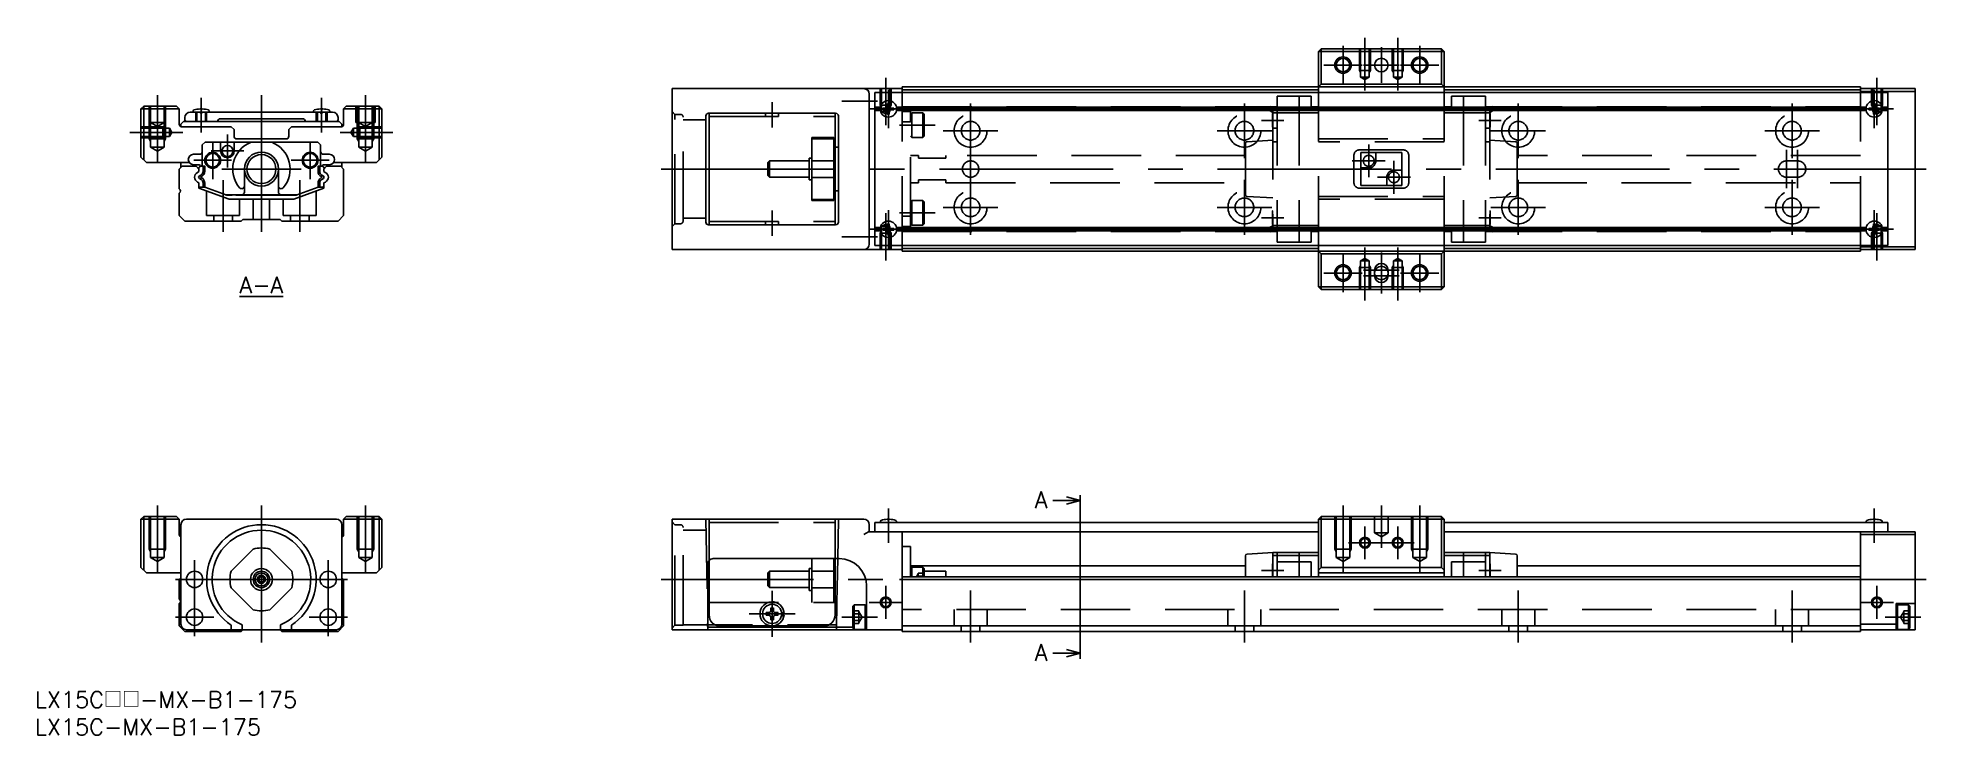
# Model space of a CAD drawing. Extents: x -41 to 304, y -28 to 99.
import ezdxf

# ---------------------------------------------------------------- set-up
doc = ezdxf.new("R2010")
doc.units = 0
doc.linetypes.add('CENTER', pattern=[50.8, 31.75, -6.35, 6.35, -6.35])
doc.linetypes.add('DASHED', pattern=[19.05, 12.7, -6.35])
doc.layers.get('0').update_dxf_attribs({"linetype": 'CONTINUOUS'})
doc.layers.add('CENTER', color=1, linetype='CENTER')
doc.styles.get("Standard").update_dxf_attribs({"font": 'txt.shx', "height": 3, "bigfont": 'bigfont.shx'})

# ---------------------------------------------------------------- blocks, each defined once
blk = doc.blocks.new('*U2')
at = {"color": 7, "linetype": 'CONTINUOUS'}
blk.add_text('LX15C□□-MX-B1-175', height=3, dxfattribs=at).set_placement((-41.35, -23.48))
blk = doc.blocks.new('*U3')
at = {"color": 7, "linetype": 'CONTINUOUS'}
blk.add_text('LX15C-MX-B1-175', height=3, dxfattribs=at).set_placement((-41.35, -28.48))
blk = doc.blocks.new('*U4')
at = {"color": 137, "linetype": 'CONTINUOUS'}
blk.add_text('%%UA-A', height=3, dxfattribs=at).set_placement((-4, 52.3))
blk = doc.blocks.new('*U5')
at = {"color": 137, "linetype": 'CONTINUOUS'}
blk.add_text('A', height=3, dxfattribs=at).set_placement((141.24, -14.86))
blk = doc.blocks.new('_OPEN30')
at = {"color": 0, "linetype": 'BYBLOCK'}
for p, q in [((-1, 0.27), (0, 0)), ((0, 0), (-1, -0.27)), ((0, 0), (-1, 0))]:
    blk.add_line(p, q, dxfattribs=at)
blk = doc.blocks.new('*U6')
at = {"color": 7, "linetype": 'CONTINUOUS'}
blk.add_lwpolyline([(147, -13.5), (144.5, -13.5)], dxfattribs=at)
at = {"color": 7, "linetype": 'CONTINUOUS', "xscale": 2.5, "yscale": 2.5, "zscale": 2.5}
blk.add_blockref('_OPEN30', (149.5, -13.5), dxfattribs=at)
blk = doc.blocks.new('*U7')
at = {"color": 137, "linetype": 'CONTINUOUS'}
blk.add_text('A', height=3, dxfattribs=at).set_placement((141.24, 13.04))
blk = doc.blocks.new('*U8')
at = {"color": 7, "linetype": 'CONTINUOUS'}
blk.add_lwpolyline([(147, 14.4), (144.5, 14.4)], dxfattribs=at)
at = {"color": 7, "linetype": 'CONTINUOUS', "xscale": 2.5, "yscale": 2.5, "zscale": 2.5}
blk.add_blockref('_OPEN30', (149.5, 14.4), dxfattribs=at)

msp = doc.modelspace()

# ---------------------------------------------------------------- linework, layer by layer
at = {"color": 7, "linetype": 'CONTINUOUS'}
for p, q in [((193.5, 97), (193, 96.5)), ((193.5, 97), (215.5, 97)), ((193.5, 97), (193.5, 90.5)), ((215.5, 90.5), (215.5, 97)), ((216, 96.5), (215.5, 97)), ((216, 96.5), (193, 96.5)), ((193, 89), (193, 96.5)), ((216, 89), (216, 96.5)), ((75, 60.3), (75, 89.7)), ((75, 89.7), (117, 89.7)), ((117, 90), (292, 90)), ((117, 89), (117, 90)), ((193.5, 90.5), (193, 90)), ((193.5, 90.5), (215.5, 90.5)), ((216, 90), (215.5, 90.5)), ((292, 90), (292, 89)), ((292, 89.7), (302, 89.7)), ((302, 60.3), (302, 89.7)), ((-22, 86), (-21.5, 86.5)), ((-21.5, 86.5), (-21.5, 76.7)), ((-21.5, 86.5), (-15.5, 86.5)), ((-15.5, 86.5), (-15, 86)), ((15, 86), (15.5, 86.5)), ((15.5, 86.5), (21.5, 86.5)), ((21.5, 76.7), (21.5, 86.5)), ((21.5, 86.5), (22, 86)), ((111, 88.7), (111, 61.3)), ((112, 89), (297, 89)), ((112, 61), (112, 89)), ((112, 86.3), (113.03, 86.3)), ((114.35, 86.99), (114.34, 86.34)), ((114.65, 86.99), (114.66, 86.34)), ((115.97, 86.3), (293.03, 86.3)), ((117, 89.5), (193, 89.5)), ((216, 89.5), (292, 89.5)), ((302, 89.2), (292, 89.2)), ((294.35, 86.99), (294.34, 86.34)), ((294.65, 86.99), (294.66, 86.34)), ((295.97, 86.3), (297, 86.3)), ((297, 89), (297, 61)), ((-22, 77.2), (-22, 86)), ((-15, 86), (-22, 86)), ((-15, 83.2), (-15, 86)), ((-14.7, 83.2), (-14.2, 83.7)), ((-14.7, 83.2), (-14.7, 82.74)), ((-14.2, 83.7), (14.2, 83.7)), ((-14, 84.4), (-14, 84)), ((13, 85.4), (-13, 85.4)), ((-12.48, 85.62), (-12.5, 85.4)), ((-11, 85.1), (-11.3, 85.4)), ((-11.15, 85.89), (-11.16, 85.99)), ((-10.85, 85.89), (-11.15, 85.89)), ((-10.7, 85.4), (-11, 85.1)), ((-10.85, 85.89), (-10.84, 85.99)), ((-9.52, 85.62), (-9.5, 85.4)), ((-7.5, 84.2), (7.5, 84.2)), ((9.52, 85.62), (9.5, 85.4)), ((11, 85.1), (10.7, 85.4)), ((10.85, 85.89), (10.84, 85.99)), ((11.15, 85.89), (10.85, 85.89)), ((11.3, 85.4), (11, 85.1)), ((11.15, 85.89), (11.16, 85.99)), ((12.48, 85.62), (12.5, 85.4)), ((14, 84), (14, 84.4)), ((14.7, 83.2), (14.2, 83.7)), ((14.7, 82.74), (14.7, 83.2)), ((15, 86), (15, 83.2)), ((22, 86), (15, 86)), ((22, 86), (22, 77.2)), ((81.15, 84.7), (81.15, 65.3)), ((104.85, 85.2), (81.65, 85.2)), ((81.75, 64.8), (81.75, 85.2)), ((81.75, 85.2), (104.75, 85.2)), ((104.75, 85.2), (104.75, 64.8)), ((105.35, 65.3), (105.35, 84.7)), ((113, 86), (112, 86)), ((113.03, 85.7), (112, 85.7)), ((113.51, 86.15), (114.16, 86.16)), ((113.51, 85.85), (114.16, 85.84)), ((114.35, 85.01), (114.34, 85.66)), ((114.65, 85.01), (114.66, 85.66)), ((115.49, 86.15), (114.84, 86.16)), ((115.49, 85.85), (114.84, 85.84)), ((293.03, 85.7), (115.97, 85.7)), ((293, 86), (116, 86)), ((293.51, 86.15), (294.16, 86.16)), ((293.51, 85.85), (294.16, 85.84)), ((294.35, 85.01), (294.34, 85.66)), ((294.65, 85.01), (294.66, 85.66)), ((295.49, 86.15), (294.84, 86.16)), ((295.49, 85.85), (294.84, 85.84)), ((297, 85.7), (295.97, 85.7)), ((297, 86), (296, 86)), ((-5.5, 82.7), (-14.5, 82.7)), ((-10.3, 79.9), (-10.8, 79.4)), ((-10.8, 79.4), (-10.8, 75.5)), ((-10.3, 79.9), (10.3, 79.9)), ((-7.45, 78.3), (-7.45, 79.9)), ((-5, 82.2), (-5.5, 82.7)), ((-5, 81), (-5, 82.2)), ((-4.95, 79.9), (-4.95, 78.3)), ((4.5, 80.5), (-4.5, 80.5)), ((5.5, 82.7), (5, 82.2)), ((5, 82.2), (5, 81)), ((14.5, 82.7), (5.5, 82.7)), ((10.3, 79.9), (10.8, 79.4)), ((10.8, 79.4), (10.8, 75.5)), ((-22, 77.2), (-21, 76.2)), ((-21, 76.2), (-13.17, 76.2)), ((-14.7, 75.3), (-14.7, 76.2)), ((-11.3, 77.7), (-12.4, 77.7)), ((11.3, 77.7), (12.4, 77.7)), ((13.17, 76.2), (21, 76.2)), ((14.7, 75.3), (14.7, 76.2)), ((22, 77.2), (21, 76.2)), ((105.35, 79), (104.75, 79)), ((-14.5, 75.5), (-15, 75)), ((-15, 75), (-15, 71.4)), ((-11.9, 75.5), (-14.5, 75.5)), ((-12.4, 75.8), (-11.5, 75.8)), ((-11.4, 75), (-11.9, 75.5)), ((-11.7, 74.37), (-11.4, 74.54)), ((-11.4, 72.46), (-11.66, 72.61)), ((-11.29, 73.74), (-11.47, 73.5)), ((-11.47, 73.5), (-11.32, 73.28)), ((-11.45, 75.1), (-11.45, 75.05)), ((-11.4, 74.54), (-11.4, 75)), ((-11.4, 71.5), (-11.4, 72.46)), ((-11.32, 73.28), (-11.03, 73.11)), ((-11.05, 73.88), (-11.29, 73.74)), ((-10.9, 73.62), (-11.11, 73.5)), ((-11.11, 73.5), (-10.88, 73.37)), ((-10.35, 75.5), (-11.05, 75.5)), ((-10.65, 75.5), (-10.65, 74.57)), ((-10.65, 72.46), (-10.65, 71.66)), ((-10.35, 75.5), (-10.35, 74.57)), ((-10.35, 72.46), (-10.35, 71.66)), ((-3.1, 70.8), (-3.1, 75)), ((3.1, 70.8), (3.1, 75)), ((10.35, 75.5), (11.05, 75.5)), ((10.35, 75.5), (10.35, 74.57)), ((10.35, 71.66), (10.35, 72.46)), ((10.65, 75.5), (10.65, 74.57)), ((10.65, 72.46), (10.65, 71.66)), ((11.11, 73.5), (10.88, 73.37)), ((10.9, 73.62), (11.11, 73.5)), ((11.32, 73.28), (11.03, 73.11)), ((11.05, 73.88), (11.29, 73.74)), ((11.29, 73.74), (11.47, 73.5)), ((11.47, 73.5), (11.32, 73.28)), ((11.9, 75.5), (11.4, 75)), ((11.4, 75), (11.4, 74.54)), ((11.4, 74.54), (11.66, 74.39)), ((11.7, 72.63), (11.4, 72.46)), ((11.4, 72.46), (11.4, 71.5)), ((11.45, 75.1), (11.45, 75.05)), ((12.4, 75.8), (11.5, 75.8)), ((14.5, 75.5), (11.9, 75.5)), ((15, 75), (14.5, 75.5)), ((15, 66.5), (15, 75)), ((-15, 70.6), (-15, 66.5)), ((-11.4, 71.5), (-5.91, 69.5)), ((-11.05, 71.66), (-10.35, 71.66)), ((-10.35, 71.66), (-6.33, 70.2)), ((6.6, 70.3), (-6.6, 70.3)), ((-6.33, 70.2), (-5.4, 70.2)), ((-5.91, 69.5), (5.91, 69.5)), ((-4.6, 70.2), (6.33, 70.2)), ((11.4, 71.5), (5.91, 69.5)), ((10.35, 71.66), (6.33, 70.2)), ((11.05, 71.66), (10.35, 71.66)), ((104.75, 71), (105.35, 71)), ((-15, 66.5), (-14, 65.5)), ((-3.7, 65.5), (-3.4, 65.8)), ((-3.4, 65.8), (3.4, 65.8)), ((3.4, 65.8), (3.7, 65.5)), ((14, 65.5), (15, 66.5)), ((-14, 65.5), (-3.7, 65.5)), ((3.7, 65.5), (14, 65.5)), ((104.85, 64.8), (81.65, 64.8)), ((81.75, 64.8), (104.75, 64.8)), ((112, 64.3), (113.03, 64.3)), ((113, 64), (112, 64)), ((113.03, 63.7), (112, 63.7)), ((113.51, 64.15), (114.16, 64.16)), ((113.51, 63.85), (114.16, 63.84)), ((114.35, 64.99), (114.34, 64.34)), ((114.35, 63.01), (114.34, 63.66)), ((114.65, 64.99), (114.66, 64.34)), ((114.65, 63.01), (114.66, 63.66)), ((115.49, 64.15), (114.84, 64.16)), ((115.49, 63.85), (114.84, 63.84)), ((115.97, 64.3), (293.03, 64.3)), ((293.03, 63.7), (115.97, 63.7)), ((293, 64), (116, 64)), ((293.51, 64.15), (294.16, 64.16)), ((293.51, 63.85), (294.16, 63.84)), ((294.35, 64.99), (294.34, 64.34)), ((294.35, 63.01), (294.34, 63.66)), ((294.65, 64.99), (294.66, 64.34)), ((294.65, 63.01), (294.66, 63.66)), ((295.49, 64.15), (294.84, 64.16)), ((295.49, 63.85), (294.84, 63.84)), ((295.97, 64.3), (297, 64.3)), ((297, 63.7), (295.97, 63.7)), ((297, 64), (296, 64)), ((117, 60.3), (75, 60.3)), ((297, 61), (112, 61)), ((117, 60), (117, 61)), ((117, 60.5), (193, 60.5)), ((292, 60), (117, 60)), ((193, 53.5), (193, 61)), ((193, 60), (193.5, 59.5)), ((193.5, 59.5), (193.5, 53)), ((215.5, 59.5), (193.5, 59.5)), ((215.5, 59.5), (216, 60)), ((215.5, 53), (215.5, 59.5)), ((216, 53.5), (216, 61)), ((216, 60.5), (292, 60.5)), ((292, 60), (292, 61)), ((292, 60.8), (302, 60.8)), ((302, 60.3), (292, 60.3)), ((203.25, 55.5), (203.25, 56.5)), ((205.75, 56.5), (205.75, 55.5)), ((193, 53.5), (216, 53.5)), ((193, 53.5), (193.5, 53)), ((215.5, 53), (193.5, 53)), ((215.5, 53), (216, 53.5)), ((-22, 11), (-21.5, 11.5)), ((-22, 2.2), (-22, 11)), ((-15, 11), (-22, 11)), ((-21.5, 11.5), (-21.5, 1.7)), ((-21.5, 11.5), (-15.5, 11.5)), ((-15.5, 11.5), (-15, 11)), ((-15, 8.2), (-15, 11)), ((13.7, 11), (-13.7, 11)), ((15, 11), (15.5, 11.5)), ((22, 11), (15, 11)), ((15, 11), (15, 8.2)), ((15.5, 11.5), (21.5, 11.5)), ((21.5, 1.7), (21.5, 11.5)), ((21.5, 11.5), (22, 11)), ((22, 11), (22, 2.2)), ((75, 11), (110, 11)), ((75, -9.2), (75, 11)), ((112, 10.4), (193, 10.4)), ((112, 8.7), (112, 10.4)), ((113.02, 10.62), (113, 10.4)), ((114.35, 10.89), (114.34, 10.99)), ((114.65, 10.89), (114.35, 10.89)), ((114.65, 10.89), (114.66, 10.99)), ((115.98, 10.62), (116, 10.4)), ((193.5, 11.5), (193, 11)), ((193, 11), (193, 0.5)), ((216, 11), (193, 11)), ((193.5, 11.5), (193.5, 2.2)), ((193.5, 11.5), (215.5, 11.5)), ((215.5, 2.2), (215.5, 11.5)), ((216, 11), (215.5, 11.5)), ((216, 0.5), (216, 11)), ((216, 10.4), (297, 10.4)), ((293.02, 10.62), (293, 10.4)), ((294.35, 10.89), (294.34, 10.99)), ((294.65, 10.89), (294.35, 10.89)), ((294.65, 10.89), (294.66, 10.99)), ((295.98, 10.62), (296, 10.4)), ((297, 10.4), (297, 8.7)), ((-14.7, 10), (-14.7, -8.2)), ((14.7, -8.2), (14.7, 10)), ((110, 8.2), (110.87, 8.7)), ((193, 8.7), (110.87, 8.7)), ((111, 10), (111, 8.7)), ((117, 8.7), (117, -9.5)), ((302, 8.7), (216, 8.7)), ((292, 8.7), (292, -9.5)), ((302, 8.2), (292, 8.2)), ((302, 8.7), (302, -9.2)), ((-5.54, 1.53), (-1.53, 5.54)), ((1.53, 5.54), (5.54, 1.53)), ((81.75, -6.5), (81.75, 3.46)), ((104.75, 3.8), (82.5, 3.8)), ((104.75, -6.5), (104.75, 3.8)), ((105.5, 3.8), (104.75, 3.8)), ((105.09, -4.2), (105.23, 3.8)), ((118.5, 6), (117, 6)), ((118.5, 0.5), (118.5, 6)), ((179.7, 0.5), (179.7, 4.32)), ((184.7, 4.9), (179.98, 4.62)), ((184.7, 4.9), (193, 4.9)), ((184.7, 4.9), (184.7, 0.5)), ((184.7, 4.4), (193, 4.4)), ((185.5, 0.5), (185.5, 4.9)), ((189.5, 0.5), (189.5, 4.9)), ((224.3, 4.9), (216, 4.9)), ((224.3, 4.4), (216, 4.4)), ((219.5, 0.5), (219.5, 4.9)), ((223.5, 0.5), (223.5, 4.9)), ((224.3, 4.9), (224.3, 0.5)), ((224.3, 4.9), (229.02, 4.62)), ((229.3, 0.5), (229.3, 4.32)), ((-22, 2.2), (-21, 1.2)), ((-21, 1.2), (-14.7, 1.2)), ((-14.7, 0.3), (-15, 0)), ((-15, 0), (-15, -3.6)), ((14.7, 1.2), (21, 1.2)), ((15, 0), (14.7, 0.3)), ((15, -8.5), (15, 0)), ((22, 2.2), (21, 1.2)), ((81.5, 2.8), (81.5, -9.2)), ((117, 0.5), (292, 0.5)), ((292, 0), (117, 0)), ((179.7, 2.5), (118.5, 2.5)), ((118.75, 2.25), (118.5, 2)), ((118.75, 0.5), (118.75, 2.25)), ((120.75, 2.25), (118.75, 2.25)), ((120.75, 2.25), (120.75, 0.5)), ((121, 2), (120.75, 2.25)), ((121, 0.5), (121, 2)), ((125, 1.5), (121, 1.5)), ((125, 0.5), (125, 1.5)), ((184.6, 2.85), (184.6, 0.5)), ((184.7, 2.85), (184.6, 2.85)), ((185.5, 3.2), (191.7, 3.2)), ((191.7, 3.2), (191.7, 0.5)), ((193.5, 2.2), (193, 1.7)), ((216, 1.2), (193, 1.2)), ((193.5, 2.2), (215.5, 2.2)), ((216, 1.7), (215.5, 2.2)), ((217.3, 3.2), (217.3, 0.5)), ((223.5, 3.2), (217.3, 3.2)), ((224.4, 2.85), (224.3, 2.85)), ((224.4, 2.85), (224.4, 0.5)), ((292, 2.5), (229.3, 2.5)), ((-1.53, -5.54), (-5.54, -1.53)), ((5.54, -1.53), (1.53, -5.54)), ((110.5, -9.2), (110.5, -1.2)), ((-15, -4.4), (-15, -8.5)), ((81.5, -4.2), (81.75, -4.2)), ((92.68, -6.06), (92.17, -6.07)), ((92.68, -6.54), (92.17, -6.53)), ((92.91, -5.96), (92.68, -6.06)), ((92.91, -6.64), (92.68, -6.54)), ((92.91, -5.96), (93.01, -5.73)), ((92.91, -6.64), (93.01, -6.87)), ((93.01, -5.73), (93.02, -5.22)), ((93.01, -6.87), (93.02, -7.38)), ((93.49, -5.73), (93.48, -5.22)), ((93.49, -6.87), (93.48, -7.38)), ((93.59, -5.96), (93.49, -5.73)), ((93.59, -6.64), (93.49, -6.87)), ((93.59, -5.96), (93.82, -6.06)), ((93.59, -6.64), (93.82, -6.54)), ((93.82, -6.06), (94.33, -6.07)), ((93.82, -6.54), (94.33, -6.53)), ((95.43, -6.63), (94.97, -6.63)), ((95.44, -6.11), (94.99, -6.11)), ((95.44, -6.49), (94.99, -6.49)), ((104.75, -4), (105.09, -4)), ((104.75, -4.2), (105.09, -4.2)), ((108, -4.9), (108.25, -4.65)), ((108, -8.9), (108, -4.9)), ((108.25, -4.65), (108.25, -9.15)), ((108.25, -4.65), (110.25, -4.65)), ((110.25, -9.15), (110.25, -4.65)), ((110.25, -4.65), (110.5, -4.9)), ((298.5, -9.2), (298.5, -4.4)), ((298.5, -4.4), (302, -4.4)), ((298.75, -4.65), (298.5, -4.9)), ((298.75, -9.15), (298.75, -4.65)), ((300.75, -4.65), (298.75, -4.65)), ((300.75, -4.65), (300.75, -9.15)), ((301, -4.9), (300.75, -4.65)), ((301, -8.9), (301, -4.9)), ((-15, -8.5), (-14, -9.5)), ((-14, -9.5), (-3.7, -9.5)), ((-13.7, -9.2), (13.7, -9.2)), ((-5.5, -8.35), (-5.5, -9.2)), ((-3.7, -9.5), (-3.4, -9.2)), ((-3.5, -9.2), (-3.5, -8.29)), ((3.4, -9.2), (3.7, -9.5)), ((3.5, -8.29), (3.5, -9.2)), ((3.7, -9.5), (14, -9.5)), ((5.5, -9.2), (5.5, -8.35)), ((14, -9.5), (15, -8.5)), ((117, -9.2), (75, -9.2)), ((81.5, -8.72), (108, -8.72)), ((83.75, -8.5), (102.75, -8.5)), ((108.25, -9.15), (108, -8.9)), ((108.25, -9.15), (110.25, -9.15)), ((110.5, -8.9), (110.25, -9.15)), ((117, -8.5), (292, -8.5)), ((292, -9.5), (117, -9.5)), ((292, -8.2), (298.5, -8.2)), ((302, -9.2), (292, -9.2)), ((298.5, -8.9), (298.75, -9.15)), ((300.75, -9.15), (298.75, -9.15)), ((300.75, -9.15), (301, -8.9))]:
    msp.add_line(p, q, dxfattribs=at)
at = {"color": 3, "linetype": 'DASHED'}
for p, q in [((200.5, 97), (200.5, 93)), ((200.72, 97), (200.72, 91.8)), ((202.28, 97), (202.28, 91.8)), ((202.5, 97), (202.5, 93)), ((206.5, 97), (206.5, 93)), ((206.72, 97), (206.72, 91.8)), ((208.28, 97), (208.28, 91.8)), ((208.5, 97), (208.5, 93)), ((113, 89.7), (113, 86.7)), ((113.22, 89.7), (113.22, 85.5)), ((114.78, 89.7), (114.78, 85.5)), ((115, 89.7), (115, 86.7)), ((200.5, 93), (202.5, 93)), ((200.5, 93), (200.72, 92.63)), ((200.72, 91.8), (202.28, 91.8)), ((200.72, 91.8), (201.5, 91.35)), ((202.28, 91.8), (201.5, 91.35)), ((202.5, 93), (202.28, 92.63)), ((208.5, 93), (206.5, 93)), ((206.5, 93), (206.72, 92.63)), ((208.28, 91.8), (206.72, 91.8)), ((206.72, 91.8), (207.5, 91.35)), ((208.28, 91.8), (207.5, 91.35)), ((208.5, 93), (208.28, 92.63)), ((294, 89.7), (294, 86.7)), ((294.22, 89.7), (294.22, 85.5)), ((295.78, 89.7), (295.78, 85.5)), ((296, 89.7), (296, 86.7)), ((-20.5, 86.5), (-20.5, 80.5)), ((-20.25, 86.5), (-20.25, 83.5)), ((-20.23, 86.5), (-20.23, 79)), ((-17.77, 86.5), (-17.77, 79)), ((-17.75, 86.5), (-17.75, 83.5)), ((-17.5, 86.5), (-17.5, 80.5)), ((17.25, 86.5), (17.25, 83.5)), ((17.5, 86.5), (17.5, 80.5)), ((17.77, 86.5), (17.77, 79)), ((20.23, 86.5), (20.23, 79)), ((20.5, 86.5), (20.5, 80.5)), ((20.75, 86.5), (20.75, 83.5)), ((113, 86.7), (113.22, 86.33)), ((113, 86.7), (115, 86.7)), ((115, 86.7), (114.78, 86.33)), ((117, 61), (117, 89)), ((117, 86.4), (184.2, 86.4)), ((185.5, 85.8), (184.2, 86.45)), ((184.2, 85.65), (184.2, 86.45)), ((185.5, 86.4), (184.3, 86.4)), ((184.4, 86.4), (185.5, 86.12)), ((185.35, 86.4), (185.5, 86.36)), ((185.5, 88.35), (185.5, 61.65)), ((191.7, 88.35), (185.5, 88.35)), ((189.5, 88.35), (189.5, 61.65)), ((191.7, 85.8), (191.7, 88.35)), ((191.7, 86.4), (193, 86.4)), ((193, 61), (193, 89)), ((216, 61), (216, 89)), ((217.3, 86.4), (216, 86.4)), ((223.5, 88.35), (217.3, 88.35)), ((217.3, 85.8), (217.3, 88.35)), ((219.5, 88.35), (219.5, 61.65)), ((223.5, 88.35), (223.5, 61.65)), ((223.5, 85.8), (224.8, 86.45)), ((224.7, 86.4), (223.5, 86.4)), ((223.65, 86.4), (223.5, 86.36)), ((224.6, 86.4), (223.5, 86.12)), ((224.8, 85.65), (224.8, 86.45)), ((224.8, 86.4), (292, 86.4)), ((292, 61), (292, 89)), ((294, 86.7), (296, 86.7)), ((294, 86.7), (294.22, 86.33)), ((296, 86.7), (295.78, 86.33)), ((-20.25, 83.5), (-19, 82.78)), ((-20.25, 83.5), (-17.75, 83.5)), ((-17.75, 83.5), (-19, 82.78)), ((-12, 85.4), (-12, 83.7)), ((-11.78, 85.4), (-11.78, 83.7)), ((-10.22, 85.4), (-10.22, 83.7)), ((-10, 85.4), (-10, 83.7)), ((10, 85.4), (10, 83.7)), ((10.22, 85.4), (10.22, 83.7)), ((11.78, 85.4), (11.78, 83.7)), ((12, 85.4), (12, 83.7)), ((20.75, 83.5), (17.25, 83.5)), ((17.75, 83.5), (19, 82.78)), ((20.25, 83.5), (19, 82.78)), ((75.5, 85), (75, 85.5)), ((75.5, 65), (75.5, 85)), ((75.5, 85), (76.5, 85)), ((77, 65.5), (77, 84.5)), ((81.18, 84), (77, 84)), ((81.75, 84.6), (104.75, 84.6)), ((92.05, 85.2), (92.05, 84.6)), ((94.45, 85.2), (94.45, 84.6)), ((113.22, 85.5), (114, 85.05)), ((113.22, 85.5), (114.78, 85.5)), ((114.78, 85.5), (114, 85.05)), ((118.5, 85.5), (117, 85.5)), ((117, 83.62), (118.5, 83.62)), ((118.5, 64.5), (118.5, 85.5)), ((118.5, 85), (118.75, 85.25)), ((118.75, 85.25), (118.75, 80.75)), ((120.75, 85.25), (118.75, 85.25)), ((120.75, 80.75), (120.75, 85.25)), ((120.75, 85.25), (121, 85)), ((121, 85), (121, 81)), ((184.7, 85.35), (184.2, 85.65)), ((184.6, 85.15), (184.6, 82.65)), ((184.7, 85.15), (184.6, 85.15)), ((184.7, 85.8), (193, 85.8)), ((184.7, 85.8), (184.7, 64.2)), ((184.7, 85.3), (193, 85.3)), ((191.7, 86), (193, 86)), ((217.3, 86), (216, 86)), ((224.3, 85.8), (216, 85.8)), ((224.3, 85.3), (216, 85.3)), ((224.3, 85.8), (224.3, 64.2)), ((224.3, 85.35), (224.8, 85.65)), ((224.4, 85.15), (224.3, 85.15)), ((224.4, 85.15), (224.4, 82.65)), ((294.22, 85.5), (295, 85.05)), ((294.22, 85.5), (295.78, 85.5)), ((295.78, 85.5), (295, 85.05)), ((-22, 82.7), (-18, 82.7)), ((-22, 82.48), (-16.8, 82.48)), ((-22, 80.92), (-16.8, 80.92)), ((-22, 80.7), (-18, 80.7)), ((-20.5, 80.5), (-17.5, 80.5)), ((-20.5, 80.5), (-20.23, 80.03)), ((-18, 82.7), (-17.63, 82.48)), ((-18, 80.7), (-18, 82.7)), ((-18, 80.7), (-17.63, 80.92)), ((-17.5, 80.5), (-17.77, 80.03)), ((-16.8, 80.92), (-16.8, 82.48)), ((-16.8, 82.48), (-16.35, 81.7)), ((-16.8, 80.92), (-16.35, 81.7)), ((16.8, 82.48), (16.35, 81.7)), ((16.8, 80.92), (16.35, 81.7)), ((22, 82.48), (16.8, 82.48)), ((16.8, 80.92), (16.8, 82.48)), ((22, 80.92), (16.8, 80.92)), ((17.5, 80.5), (20.5, 80.5)), ((17.5, 80.5), (17.77, 80.03)), ((18, 82.7), (17.63, 82.48)), ((18, 80.7), (17.63, 80.92)), ((22, 82.7), (18, 82.7)), ((18, 80.7), (18, 82.7)), ((22, 80.7), (18, 80.7)), ((20.5, 80.5), (20.23, 80.03)), ((104.5, 80.75), (100.5, 80.75)), ((100.5, 80.54), (100.5, 80.75)), ((100.5, 80.54), (100.5, 76.53)), ((104.5, 80.54), (100.5, 80.54)), ((104.5, 80.54), (104.5, 80.75)), ((104.5, 76.53), (104.5, 80.54)), ((118.75, 80.75), (118.5, 81)), ((120.75, 80.75), (118.75, 80.75)), ((121, 81), (120.75, 80.75)), ((179.7, 70.3), (179.7, 79.7)), ((184.7, 80.25), (179.98, 80)), ((184.6, 82.65), (184.7, 82.65)), ((184.7, 82.45), (185.5, 82.45)), ((184.7, 79.95), (185.5, 79.95)), ((193, 80.5), (216, 80.5)), ((216, 80), (193, 80)), ((224.3, 82.45), (223.5, 82.45)), ((224.3, 79.95), (223.5, 79.95)), ((224.3, 82.65), (224.4, 82.65)), ((229.02, 80), (224.3, 80.25)), ((229.3, 70.3), (229.3, 79.7)), ((-20.23, 79), (-17.77, 79)), ((-20.23, 79), (-19, 78.29)), ((-17.77, 79), (-19, 78.29)), ((17.77, 79), (20.23, 79)), ((17.77, 79), (19, 78.29)), ((20.23, 79), (19, 78.29)), ((92.8, 76.5), (92.5, 76.2)), ((92.5, 73.8), (92.5, 76.2)), ((100, 76.5), (92.8, 76.5)), ((92.8, 76.5), (92.8, 73.5)), ((100.5, 77), (100, 77)), ((100, 73), (100, 77)), ((100.5, 76.53), (104.5, 76.53)), ((100.5, 73.47), (100.5, 76.53)), ((104.75, 79), (104.5, 79)), ((104.5, 73.47), (104.5, 76.53)), ((120, 77.5), (118.5, 77.5)), ((120, 77.5), (120, 77)), ((120, 77), (125, 77)), ((179.7, 77.5), (125, 77.5)), ((125, 77), (125, 77.5)), ((199.5, 77.5), (199.5, 72.5)), ((208.5, 78.5), (200.5, 78.5)), ((208.25, 78), (200.75, 78)), ((200.75, 78), (200.75, 72)), ((203.5, 76.5), (203.5, 78)), ((208.25, 72), (208.25, 78)), ((209.5, 72.5), (209.5, 77.5)), ((292, 77.5), (229.3, 77.5)), ((278.5, 76.5), (280.5, 76.5)), ((92.5, 73.8), (92.8, 73.5)), ((92.8, 73.5), (100, 73.5)), ((100, 73), (100.5, 73)), ((100.5, 73.47), (100.5, 69.46)), ((104.5, 73.47), (100.5, 73.47)), ((104.5, 69.46), (104.5, 73.47)), ((118.5, 72.5), (120, 72.5)), ((125, 73), (120, 73)), ((120, 73), (120, 72.5)), ((125, 72.5), (125, 73)), ((125, 72.5), (179.7, 72.5)), ((200.75, 75.2), (202.2, 75.2)), ((205.5, 73.5), (205.5, 72)), ((208.25, 74.8), (206.8, 74.8)), ((229.3, 72.5), (292, 72.5)), ((278.5, 73.5), (280.5, 73.5)), ((-10, 70.99), (-10, 66.5)), ((-4, 66.5), (-4, 69.5)), ((-1.5, 69.5), (-1.5, 65.8)), ((1.5, 65.8), (1.5, 69.5)), ((4, 69.5), (4, 66.5)), ((10, 66.5), (10, 70.99)), ((100.5, 69.46), (104.5, 69.46)), ((100.5, 69.25), (100.5, 69.46)), ((100.5, 69.25), (104.5, 69.25)), ((104.5, 71), (104.75, 71)), ((104.5, 69.25), (104.5, 69.46)), ((118.75, 69.25), (118.5, 69)), ((118.75, 64.75), (118.75, 69.25)), ((120.75, 69.25), (118.75, 69.25)), ((120.75, 69.25), (120.75, 64.75)), ((121, 69), (120.75, 69.25)), ((121, 65), (121, 69)), ((179.98, 70), (184.7, 69.75)), ((193, 70), (216, 70)), ((216, 69.5), (193, 69.5)), ((200.5, 71.5), (208.5, 71.5)), ((200.75, 72), (208.25, 72)), ((224.3, 69.75), (229.02, 70)), ((-10, 66.5), (-4, 66.5)), ((-8.7, 66.5), (-8.7, 65.5)), ((-5.3, 66.5), (-5.3, 65.5)), ((4, 66.5), (10, 66.5)), ((5.3, 66.5), (5.3, 65.5)), ((8.7, 66.5), (8.7, 65.5)), ((81.18, 66), (77, 66)), ((118.5, 66.38), (117, 66.38)), ((184.6, 67.35), (184.6, 64.85)), ((184.7, 67.35), (184.6, 67.35)), ((224.4, 67.35), (224.3, 67.35)), ((224.4, 67.35), (224.4, 64.85)), ((75.5, 65), (75, 64.5)), ((75.5, 65), (76.5, 65)), ((81.75, 65.4), (104.75, 65.4)), ((92.05, 65.4), (92.05, 64.8)), ((94.45, 65.4), (94.45, 64.8)), ((113, 63.3), (113.22, 63.67)), ((113, 60.3), (113, 63.3)), ((113, 63.3), (115, 63.3)), ((113.22, 64.5), (114, 64.95)), ((113.22, 60.3), (113.22, 64.5)), ((113.22, 64.5), (114.78, 64.5)), ((114.78, 64.5), (114, 64.95)), ((114.78, 60.3), (114.78, 64.5)), ((115, 63.3), (114.78, 63.67)), ((115, 60.3), (115, 63.3)), ((117, 64.5), (118.5, 64.5)), ((117, 63.6), (184.2, 63.6)), ((118.5, 65), (118.75, 64.75)), ((120.75, 64.75), (118.75, 64.75)), ((120.75, 64.75), (121, 65)), ((184.7, 64.65), (184.2, 64.35)), ((184.2, 64.35), (184.2, 63.55)), ((185.5, 64.2), (184.2, 63.55)), ((184.3, 63.6), (185.5, 63.6)), ((184.4, 63.6), (185.5, 63.87)), ((184.6, 64.85), (184.7, 64.85)), ((184.7, 64.7), (193, 64.7)), ((184.7, 64.2), (193, 64.2)), ((185.35, 63.6), (185.5, 63.64)), ((191.7, 61.65), (191.7, 64.2)), ((191.7, 64), (193, 64)), ((191.7, 63.6), (193, 63.6)), ((224.3, 64.7), (216, 64.7)), ((224.3, 64.2), (216, 64.2)), ((217.3, 64), (216, 64)), ((217.3, 63.6), (216, 63.6)), ((217.3, 61.65), (217.3, 64.2)), ((223.5, 64.2), (224.8, 63.55)), ((224.6, 63.6), (223.5, 63.87)), ((223.65, 63.6), (223.5, 63.64)), ((223.5, 63.6), (224.7, 63.6)), ((224.3, 64.85), (224.4, 64.85)), ((224.3, 64.65), (224.8, 64.35)), ((224.8, 64.35), (224.8, 63.55)), ((224.8, 63.6), (292, 63.6)), ((294, 63.3), (294.22, 63.67)), ((294, 63.3), (296, 63.3)), ((294, 60.3), (294, 63.3)), ((294.22, 64.5), (295, 64.95)), ((294.22, 60.3), (294.22, 64.5)), ((294.22, 64.5), (295.78, 64.5)), ((295.78, 64.5), (295, 64.95)), ((295.78, 60.3), (295.78, 64.5)), ((296, 63.3), (295.78, 63.67)), ((296, 60.3), (296, 63.3)), ((185.5, 61.65), (191.7, 61.65)), ((200.72, 58.2), (201.5, 58.65)), ((202.28, 58.2), (201.5, 58.65)), ((206.72, 58.2), (207.5, 58.65)), ((208.28, 58.2), (207.5, 58.65)), ((217.3, 61.65), (223.5, 61.65)), ((200.5, 57), (200.72, 57.37)), ((200.5, 57), (202.5, 57)), ((200.5, 53), (200.5, 57)), ((200.72, 53), (200.72, 58.2)), ((200.72, 58.2), (202.28, 58.2)), ((202.28, 53), (202.28, 58.2)), ((202.5, 57), (202.28, 57.37)), ((202.5, 53), (202.5, 57)), ((206.5, 57), (206.72, 57.37)), ((208.5, 57), (206.5, 57)), ((206.5, 53), (206.5, 57)), ((206.72, 53), (206.72, 58.2)), ((208.28, 58.2), (206.72, 58.2)), ((208.28, 53), (208.28, 58.2)), ((208.5, 57), (208.28, 57.37)), ((208.5, 53), (208.5, 57)), ((-20.5, 11.5), (-20.5, 5.5)), ((-20.23, 11.5), (-20.23, 4)), ((-17.77, 11.5), (-17.77, 4)), ((-17.5, 11.5), (-17.5, 5.5)), ((17.5, 11.5), (17.5, 5.5)), ((17.77, 11.5), (17.77, 4)), ((20.23, 11.5), (20.23, 4)), ((20.5, 11.5), (20.5, 5.5)), ((75.5, 10), (75, 10.5)), ((81.15, 11), (81.5, -9.2)), ((81.75, 3.46), (81.75, 11)), ((81.75, 10.4), (104.75, 10.4)), ((104.75, 3.8), (104.75, 11)), ((105.35, 11), (105.23, 3.8)), ((196, 11.5), (196, 5.5)), ((196.27, 11.5), (196.27, 4)), ((198.73, 11.5), (198.73, 4)), ((199, 11.5), (199, 5.5)), ((203.25, 8.5), (203.25, 11.5)), ((205.75, 8.5), (205.75, 11.5)), ((210, 11.5), (210, 5.5)), ((210.27, 11.5), (210.27, 4)), ((212.73, 11.5), (212.73, 4)), ((213, 11.5), (213, 5.5)), ((75.5, -8.35), (75.5, 10)), ((75.5, 10), (76.5, 10)), ((77, -8.29), (77, 9.5)), ((81.18, 9), (77, 9)), ((203.25, 8.5), (205.75, 8.5)), ((203.25, 8.5), (204.5, 7.78)), ((205.75, 8.5), (204.5, 7.78)), ((-17.5, 5.5), (-20.5, 5.5)), ((-20.5, 5.5), (-20.23, 5.03)), ((-17.77, 4), (-20.23, 4)), ((-20.23, 4), (-19, 3.29)), ((-17.77, 4), (-19, 3.29)), ((-17.5, 5.5), (-17.77, 5.03)), ((17.5, 5.5), (20.5, 5.5)), ((17.5, 5.5), (17.77, 5.03)), ((17.77, 4), (19, 3.29)), ((17.77, 4), (20.23, 4)), ((20.23, 4), (19, 3.29)), ((20.5, 5.5), (20.23, 5.03)), ((100.5, 3.8), (100.5, -4.2)), ((104.5, -4.2), (104.5, 3.8)), ((196, 5.5), (199, 5.5)), ((196, 5.5), (196.27, 5.03)), ((196.27, 4), (198.73, 4)), ((196.27, 4), (197.5, 3.29)), ((198.73, 4), (197.5, 3.29)), ((199, 5.5), (198.73, 5.03)), ((210, 5.5), (213, 5.5)), ((210, 5.5), (210.27, 5.03)), ((210.27, 4), (212.73, 4)), ((210.27, 4), (211.5, 3.29)), ((212.73, 4), (211.5, 3.29)), ((213, 5.5), (212.73, 5.03)), ((92.8, 1.5), (92.5, 1.2)), ((92.5, -1.2), (92.5, 1.2)), ((100, 1.5), (92.8, 1.5)), ((92.8, 1.5), (92.8, -1.5)), ((100, -2), (100, 2)), ((100.5, 2), (100, 2)), ((100.5, 1.53), (104.5, 1.53)), ((119.9, 1), (119.61, 0.5)), ((119.9, 0.5), (119.9, 1.15)), ((119.9, 1.15), (121, 1.15)), ((121, 0.58), (119.9, 0.58)), ((92.5, -1.2), (92.8, -1.5)), ((92.8, -1.5), (100, -1.5)), ((100, -2), (100.5, -2)), ((104.5, -1.53), (100.5, -1.53)), ((81.75, -4.2), (104.75, -4.2)), ((104.5, -4), (104.75, -4)), ((105, -9.2), (105.09, -4.2)), ((109.1, -5.75), (108, -5.75)), ((108, -6.32), (109.1, -6.32)), ((109.1, -8.05), (109.1, -5.75)), ((109.1, -5.9), (109.68, -6.9)), ((292, -5.5), (117, -5.5)), ((126.5, -5.5), (126.5, -8.5)), ((132.5, -8.5), (132.5, -5.5)), ((176.5, -5.5), (176.5, -8.5)), ((182.5, -8.5), (182.5, -5.5)), ((226.5, -5.5), (226.5, -8.5)), ((232.5, -8.5), (232.5, -5.5)), ((276.5, -5.5), (276.5, -8.5)), ((282.5, -8.5), (282.5, -5.5)), ((299.9, -5.9), (299.32, -6.9)), ((299.9, -5.75), (301, -5.75)), ((299.9, -8.05), (299.9, -5.75)), ((301, -6.32), (299.9, -6.32)), ((75, -8.94), (75.5, -8.35)), ((76.94, -8.35), (75.5, -8.35)), ((77, -8.29), (105.02, -8.29)), ((108, -7.48), (109.1, -7.48)), ((109.1, -8.05), (108, -8.05)), ((109.68, -6.9), (109.1, -7.9)), ((127.8, -8.5), (127.8, -9.5)), ((131.2, -8.5), (131.2, -9.5)), ((177.8, -8.5), (177.8, -9.5)), ((181.2, -8.5), (181.2, -9.5)), ((227.8, -8.5), (227.8, -9.5)), ((231.2, -8.5), (231.2, -9.5)), ((277.8, -8.5), (277.8, -9.5)), ((281.2, -8.5), (281.2, -9.5)), ((299.32, -6.9), (299.9, -7.9)), ((301, -7.48), (299.9, -7.48)), ((299.9, -8.05), (301, -8.05))]:
    msp.add_line(p, q, dxfattribs=at)
at = {"color": 3, "linetype": 'CONTINUOUS'}
for centre, radius in [((197.5, 94), 1.5), ((211.5, 94), 1.5), ((197.5, 56), 1.5), ((211.5, 56), 1.5), ((201.5, 6.7), 1), ((207.5, 6.7), 1), ((114, -4.2), 1), ((295, -4.2), 1)]:
    msp.add_circle(centre, radius, dxfattribs=at)
at = {"color": 7, "linetype": 'CONTINUOUS'}
for centre, radius in [((197.5, 94), 1.23), ((204.5, 94), 1.25), ((211.5, 94), 1.23), ((114.5, 86), 1.5), ((294.5, 86), 1.5), ((-8.9, 76.6), 1.45), ((-8.9, 76.6), 1.25), ((-6.2, 78.3), 1), ((0, 75), 3.1), ((0, 75), 2.65), ((8.9, 76.6), 1.45), ((8.9, 76.6), 1.25), ((114.5, 64), 1.5), ((294.5, 64), 1.5), ((197.5, 56), 1.23), ((204.5, 56), 1.25), ((211.5, 56), 1.23), ((201.5, 6.7), 0.783), ((207.5, 6.7), 0.783), ((-12.2, 0), 1.5), ((0, 0), 2), ((0, 0), 1.5), ((0, 0), 1.2), ((0, 0), 0.75), ((0, 0), 0.5), ((12.2, 0), 1.5), ((114, -4.2), 0.783), ((295, -4.2), 0.783), ((-12.2, -6.9), 1.5), ((12.2, -6.9), 1.5), ((93.25, -6.3), 1.75)]:
    msp.add_circle(centre, radius, dxfattribs=at)
at = {"color": 3, "linetype": 'DASHED'}
for centre, radius in [((129.5, 82), 3), ((129.5, 82), 1.7), ((179.5, 82), 3), ((179.5, 82), 1.7), ((229.5, 82), 3), ((229.5, 82), 1.7), ((279.5, 82), 3), ((279.5, 82), 1.7), ((129.5, 75), 1.5), ((202.2, 76.5), 1), ((206.8, 73.5), 1), ((129.5, 68), 3), ((129.5, 68), 1.7), ((179.5, 68), 3), ((179.5, 68), 1.7), ((229.5, 68), 3), ((229.5, 68), 1.7), ((279.5, 68), 3), ((279.5, 68), 1.7)]:
    msp.add_circle(centre, radius, dxfattribs=at)
at = {"color": 7, "linetype": 'CONTINUOUS'}
for centre, radius, start, end in [((110, 88.7), 1, 0, 90), ((114.16, 86.34), 0.18, 271, 359), ((114.5, 86), 1, 81.3818, 98.6182), ((114.84, 86.34), 0.18, 181, 269), ((294.16, 86.34), 0.18, 271, 359), ((294.5, 86), 1, 81.3818, 98.6182), ((294.84, 86.34), 0.18, 181, 269), ((-14.5, 83.2), 0.5, 180, 270), ((-13, 84.4), 1, 90, 180), ((-13.7, 84), 0.3, 180, 270), ((-12.28, 85.6), 0.2, 107.3366, 175), ((-11, 81.5), 4.5, 92.7245, 107.3366), ((-11.21, 85.81), 0.189, 73.6517, 89.8743), ((-10.79, 85.81), 0.189, 90.1257, 106.3483), ((-11, 81.5), 4.5, 72.6634, 87.2755), ((-9.72, 85.6), 0.2, 5, 72.6634), ((-7.5, 83.7), 0.5, 90, 180), ((7.5, 83.7), 0.5, 0, 90), ((9.72, 85.6), 0.2, 107.3366, 175), ((11, 81.5), 4.5, 92.7245, 107.3366), ((10.79, 85.81), 0.189, 73.6517, 89.8743), ((11.21, 85.81), 0.189, 90.1257, 106.3483), ((11, 81.5), 4.5, 72.6634, 87.2755), ((12.28, 85.6), 0.2, 5, 72.6634), ((13, 84.4), 1, 0, 90), ((13.7, 84), 0.3, 270, 0), ((14.5, 83.2), 0.5, 270, 0), ((81.65, 84.7), 0.5, 90, 180), ((104.85, 84.7), 0.5, 0, 90), ((114.5, 86), 1, 171.3818, 188.6182), ((114.16, 85.66), 0.18, 1, 89), ((114.5, 86), 1, 261.3818, 278.6182), ((114.84, 85.66), 0.18, 91, 179), ((114.5, 86), 1, 351.3818, 8.6182), ((294.5, 86), 1, 171.3818, 188.6182), ((294.16, 85.66), 0.18, 1, 89), ((294.5, 86), 1, 261.3818, 278.6182), ((294.84, 85.66), 0.18, 91, 179), ((294.5, 86), 1, 351.3818, 8.6182), ((0, 75), 5.25, 111.0395, 220.721), ((-4.5, 81), 0.5, 180, 270), ((0, 75), 5.25, 319.279, 68.9605), ((4.5, 81), 0.5, 270, 0), ((-12.4, 76.75), 0.95, 90, 270), ((-11.3, 78.2), 0.5, 270, 0), ((-6.2, 78.3), 1.25, 180, 0), ((11.3, 78.2), 0.5, 180, 270), ((12.4, 76.75), 0.95, 270, 90), ((-11.13, 73.43), 1.1, 121.3482, 176.3143), ((-11.13, 73.57), 1.1, 183.6857, 241.3482), ((-11.5, 75.3), 0.5, 23.5782, 90), ((-11.05, 75.1), 0.4, 90, 180), ((-11.45, 74.57), 0.8, 300, 0), ((-11.4, 72.46), 0.75, 0, 60), ((-11.45, 74.57), 1.1, 300, 0), ((-11.4, 72.46), 1.05, 0, 60), ((11.45, 74.57), 1.1, 180, 240), ((11.4, 72.46), 1.05, 120, 180), ((11.45, 74.57), 0.8, 180, 240), ((11.4, 72.46), 0.75, 120, 180), ((11.5, 75.3), 0.5, 90, 156.4218), ((11.05, 75.1), 0.4, 0, 90), ((11.13, 73.43), 1.1, 3.6857, 61.3482), ((11.13, 73.57), 1.1, 301.3482, 356.3143), ((-15.3, 71), 0.5, 306.8699, 53.1301), ((-11.05, 72.06), 0.4, 208.955, 270), ((-5, 69.9), 0.5, 126.8699, 143.1301), ((-5, 69.9), 0.5, 36.8699, 53.1301), ((-3.6, 71.9), 0.5, 220.721, 0), ((-3.6, 70.8), 0.5, 270, 0), ((3.6, 71.9), 0.5, 180, 319.279), ((3.6, 70.8), 0.5, 180, 270), ((11.05, 72.06), 0.4, 270, 331.045), ((81.65, 65.3), 0.5, 180, 270), ((104.85, 65.3), 0.5, 270, 0), ((114.5, 64), 1, 171.3818, 188.6182), ((114.16, 64.34), 0.18, 271, 359), ((114.16, 63.66), 0.18, 1, 89), ((114.5, 64), 1, 81.3818, 98.6182), ((114.5, 64), 1, 261.3818, 278.6182), ((114.84, 64.34), 0.18, 181, 269), ((114.84, 63.66), 0.18, 91, 179), ((114.5, 64), 1, 351.3818, 8.6182), ((294.5, 64), 1, 171.3818, 188.6182), ((294.16, 64.34), 0.18, 271, 359), ((294.16, 63.66), 0.18, 1, 89), ((294.5, 64), 1, 81.3818, 98.6182), ((294.5, 64), 1, 261.3818, 278.6182), ((294.84, 64.34), 0.18, 181, 269), ((294.84, 63.66), 0.18, 91, 179), ((294.5, 64), 1, 351.3818, 8.6182), ((110, 61.3), 1, 270, 0), ((204.5, 56.5), 1.25, 0, 180), ((204.5, 55.5), 1.25, 180, 0), ((-13.7, 10), 1, 90, 180), ((13.7, 10), 1, 0, 90), ((110, 10), 1, 0, 90), ((113.22, 10.6), 0.2, 107.3366, 175), ((114.5, 6.5), 4.5, 92.7245, 107.3366), ((114.29, 10.81), 0.189, 73.6517, 89.8743), ((114.71, 10.81), 0.189, 90.1257, 106.3483), ((114.5, 6.5), 4.5, 72.6634, 87.2755), ((115.78, 10.6), 0.2, 5, 72.6634), ((293.22, 10.6), 0.2, 107.3366, 175), ((294.5, 6.5), 4.5, 92.7245, 107.3366), ((294.29, 10.81), 0.189, 73.6517, 89.8743), ((294.71, 10.81), 0.189, 90.1257, 106.3483), ((294.5, 6.5), 4.5, 72.6634, 87.2755), ((295.78, 10.6), 0.2, 5, 72.6634), ((-14.5, 8.2), 0.5, 180, 246.4218), ((0, 0), 10, 303.367, 236.633), ((0, 0), 9, 292.8854, 247.1146), ((14.5, 8.2), 0.5, 293.5782, 0), ((0, 0), 5.75, 74.5918, 105.4082), ((82.5, 2.8), 1, 138.5904, 180), ((82.5, 2.8), 1, 90, 138.5904), ((105.5, -1.2), 5, 0, 90), ((180, 4.32), 0.3, 93.4336, 180), ((229, 4.32), 0.3, 0, 86.5664), ((0, 0), 5.75, 164.5918, 195.4082), ((0, 0), 5.75, 344.5918, 15.4082), ((-15.3, -4), 0.5, 306.8699, 53.1301), ((0, 0), 5.75, 254.5918, 285.4082), ((83.75, -6.5), 2, 180, 270), ((93.25, -6.3), 2.2, 5.0023, 354.9977), ((93.25, -6.3), 1.1, 167.8196, 192.1804), ((93.25, -6.3), 1.1, 77.8196, 102.1804), ((93.25, -6.3), 1.1, 347.8196, 12.1804), ((102.75, -6.5), 2, 270, 360), ((-13.7, -8.2), 1, 180, 270), ((13.7, -8.2), 1, 270, 0), ((93.25, -6.3), 1.1, 257.8196, 282.1804)]:
    msp.add_arc(centre, radius, start, end, dxfattribs=at)
at = {"color": 3, "linetype": 'DASHED'}
for centre, radius, start, end in [((76.5, 84.5), 0.5, 0, 90), ((180, 79.7), 0.3, 92.9948, 180), ((229, 79.7), 0.3, 0, 87.0052), ((200.5, 77.5), 1, 90, 180), ((202.2, 76.5), 1.3, 270, 0), ((208.5, 77.5), 1, 0, 90), ((278.5, 75), 1.5, 90, 270), ((280.5, 75), 1.5, 270, 90), ((200.5, 72.5), 1, 180, 270), ((206.8, 73.5), 1.3, 90, 180), ((208.5, 72.5), 1, 270, 0), ((180, 70.3), 0.3, 180, 267.0052), ((229, 70.3), 0.3, 272.9948, 0), ((76.5, 65.5), 0.5, 270, 0), ((76.5, 9.5), 0.5, 0, 90), ((76.94, -8.29), 0.0601, 270, 0)]:
    msp.add_arc(centre, radius, start, end, dxfattribs=at)
at = {"layer": 'CENTER', "color": 1, "linetype": 'CENTER'}
for p, q in [((197.5, 97.5), (197.5, 90.5)), ((201.5, 99), (201.5, 89.35)), ((204.5, 90.75), (204.5, 97.25)), ((204.5, 90.75), (204.5, 97.25)), ((207.5, 99), (207.5, 89.35)), ((211.5, 97.5), (211.5, 90.5)), ((194, 94), (201, 94)), ((201.25, 94), (207.75, 94)), ((201.25, 94), (207.75, 94)), ((208, 94), (215, 94)), ((114, 91.7), (114, 83.05)), ((295, 91.7), (295, 83.05)), ((-19, 88.5), (-19, 76.29)), ((-11, 87.99), (-11, 81.7)), ((0, 63.5), (0, 88.5)), ((11, 87.99), (11, 81.7)), ((19, 88.5), (19, 76.29)), ((93.25, 82.6), (93.25, 87.2)), ((106, 87.4), (112.5, 87.4)), ((114.5, 82.5), (114.5, 89.5)), ((129.5, 63), (129.5, 87)), ((179.5, 77), (179.5, 87)), ((229.5, 77), (229.5, 87)), ((279.5, 77), (279.5, 87)), ((294.5, 82.5), (294.5, 89.5)), ((118, 86), (111, 86)), ((116.5, 83), (123, 83)), ((182.6, 83.9), (186.7, 83.9)), ((226.4, 83.9), (222.3, 83.9)), ((298, 86), (291, 86)), ((-24, 81.7), (-14.35, 81.7)), ((-8.9, 80.05), (-8.9, 73.15)), ((-6.2, 81.3), (-6.2, 75.3)), ((8.9, 80.05), (8.9, 73.15)), ((24, 81.7), (14.35, 81.7)), ((124.5, 82), (134.5, 82)), ((174.5, 82), (184.5, 82)), ((202.2, 79.5), (202.2, 73.5)), ((224.5, 82), (234.5, 82)), ((274.5, 82), (284.5, 82)), ((-12.35, 76.6), (-5.45, 76.6)), ((-9.2, 78.3), (-3.2, 78.3)), ((5.45, 76.6), (12.35, 76.6)), ((199.2, 76.5), (205.2, 76.5)), ((206.8, 76.5), (206.8, 70.5)), ((278.5, 78.5), (278.5, 71.5)), ((280.5, 78.5), (280.5, 71.5)), ((-7.25, 75), (7.25, 75)), ((-7, 72.99), (-7, 63.5)), ((7, 72.99), (7, 63.5)), ((73, 75), (304, 75)), ((179.5, 63), (179.5, 73)), ((203.8, 73.5), (209.8, 73.5)), ((229.5, 63), (229.5, 73)), ((279.5, 63), (279.5, 73)), ((93.25, 67.4), (93.25, 62.8)), ((114, 58.3), (114, 66.95)), ((114.5, 60.5), (114.5, 67.5)), ((116.5, 67), (123, 67)), ((124.5, 68), (134.5, 68)), ((174.5, 68), (184.5, 68)), ((182.6, 66.1), (186.7, 66.1)), ((226.4, 66.1), (222.3, 66.1)), ((224.5, 68), (234.5, 68)), ((274.5, 68), (284.5, 68)), ((294.5, 60.5), (294.5, 67.5)), ((295, 58.3), (295, 66.95)), ((106, 62.6), (112.5, 62.6)), ((118, 64), (111, 64)), ((298, 64), (291, 64)), ((197.5, 59.5), (197.5, 52.5)), ((201.5, 51), (201.5, 60.65)), ((204.5, 52.25), (204.5, 59.75)), ((207.5, 51), (207.5, 60.65)), ((211.5, 59.5), (211.5, 52.5)), ((194, 56), (201, 56)), ((201.25, 56.5), (207.75, 56.5)), ((201.25, 55.5), (207.75, 55.5)), ((208, 56), (215, 56)), ((149.5, 13.4), (149.5, 15.4)), ((149.5, 14.4), (149.5, -13.5)), ((-19, 13.5), (-19, 1.29)), ((0, -11.5), (0, 13.5)), ((19, 13.5), (19, 1.29)), ((114.5, 12.99), (114.5, 6.7)), ((197.5, 13.5), (197.5, 1.29)), ((204.5, 13.5), (204.5, 5.78)), ((211.5, 13.5), (211.5, 1.29)), ((294.5, 12.99), (294.5, 6.7)), ((201.5, 3.7), (201.5, 9.7)), ((207.5, 3.7), (207.5, 9.7)), ((-12.2, -10.4), (-12.2, 3.5)), ((12.2, -10.4), (12.2, 3.5)), ((198.5, 6.7), (210.5, 6.7)), ((-15.7, 0), (15.7, 0)), ((304, 0), (73, 0)), ((116.5, 0), (123, 0)), ((182.6, 1.6), (186.7, 1.6)), ((226.4, 1.6), (222.3, 1.6)), ((93.25, -10.5), (93.25, -2.1)), ((114, -7.2), (114, -1.2)), ((129.5, -2.01), (129.5, -11.5)), ((179.5, -2.01), (179.5, -11.5)), ((229.5, -2.01), (229.5, -11.5)), ((279.5, -2.01), (279.5, -11.5)), ((295, -7.2), (295, -1.2)), ((97.45, -6.3), (89.05, -6.3)), ((111, -4.2), (117, -4.2)), ((292, -4.2), (298, -4.2)), ((-15.7, -6.9), (-8.7, -6.9)), ((8.7, -6.9), (15.7, -6.9)), ((112.5, -6.9), (106, -6.9)), ((296.5, -6.9), (303, -6.9)), ((149.5, -14.5), (149.5, -12.5))]:
    msp.add_line(p, q, dxfattribs=at)

# ---------------------------------------------------------------- block references
at = {"color": 7, "linetype": 'CONTINUOUS'}
for name in ['*U4', '*U7', '*U8', '*U5', '*U6', '*U2', '*U3']:
    msp.add_blockref(name, (0, 0), dxfattribs=at)

doc.saveas('drawing.dxf')
